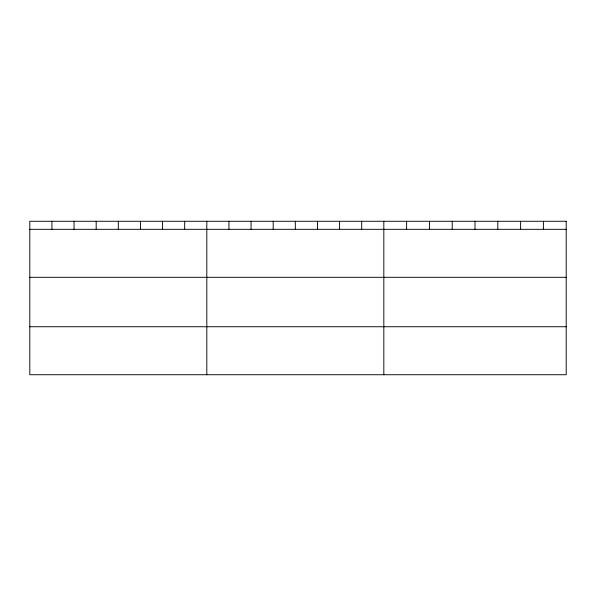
<?xml version="1.0" encoding="UTF-8"?>
<svg xmlns="http://www.w3.org/2000/svg" width="596" height="596" viewBox="0 0 596 596"><rect width="100%" height="100%" fill="white"/><g stroke="black" fill="none" stroke-linecap="round" stroke-linejoin="round"><path stroke-width="0.89" d="M29.8 229.318L566.2 229.318M29.8 277.304L566.2 277.304M29.8 326.742L566.2 326.742M543.403 221.265L543.403 229.318M520.606 221.265L520.606 229.318M497.809 221.265L497.809 229.318M475.012 221.265L475.012 229.318M452.215 221.265L452.215 229.318M429.418 221.265L429.418 229.318M406.621 221.265L406.621 229.318M383.824 221.265L383.824 374.735M361.697 221.265L361.697 229.318M339.571 221.265L339.571 229.318M317.445 221.265L317.445 229.318M295.318 221.265L295.318 229.318M273.191 221.265L273.191 229.318M251.065 221.265L251.065 229.318M228.939 221.265L228.939 229.318M206.812 221.265L206.812 374.735M184.685 221.265L184.685 229.318M162.559 221.265L162.559 229.318M140.433 221.265L140.433 229.318M118.306 221.265L118.306 229.318M96.179 221.265L96.179 229.318M74.053 221.265L74.053 229.318M51.927 221.265L51.927 229.318M566.2 221.265L29.8 221.265L29.8 374.735L566.2 374.735L566.2 221.265"/></g></svg>
